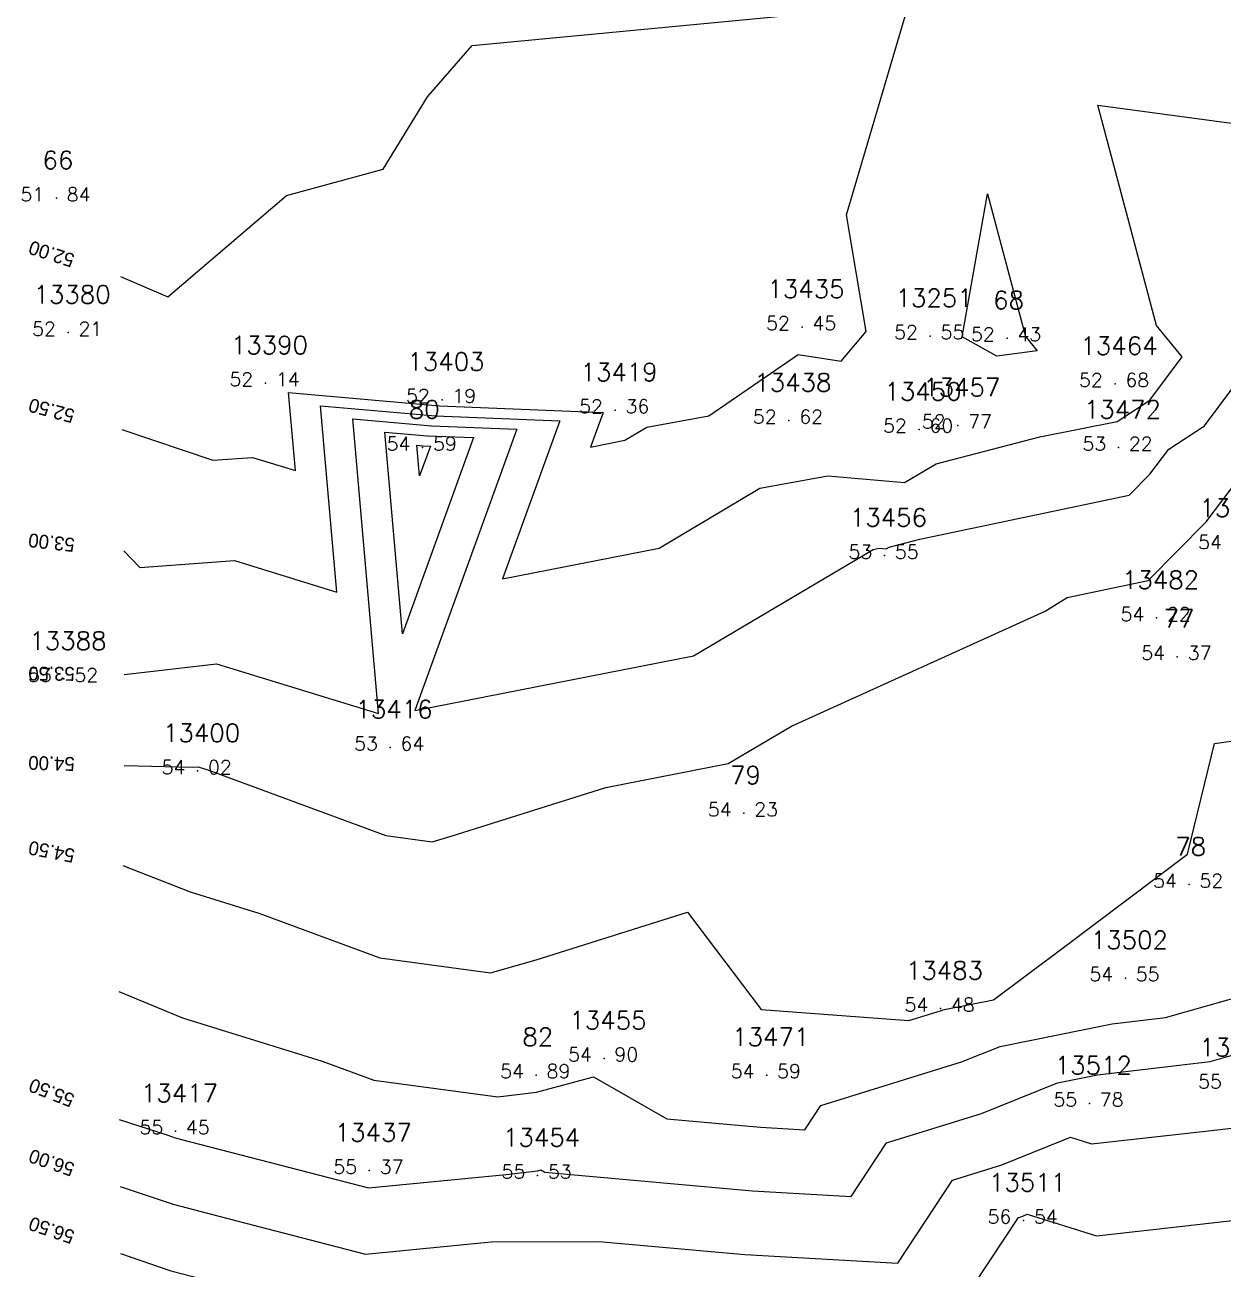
# Model space of a CAD drawing. Header units: millimetres. Extents: x 1412565 to 1412813, y 4931476 to 4931699.
# Drawn here: x 1412747.62 to 1412764.92, y 4931581 to 4931598.96 of the extents above; entities that cross this region are included whole.
import ezdxf
from ezdxf.enums import TextEntityAlignment as Align

# ---------------------------------------------------------------- set-up
doc = ezdxf.new("R2010")
doc.units = ezdxf.units.MM
for name, color, linetype in [('CIVIL', 50, 'Continuous'), ('CIVIL-DRAW', 80, 'Continuous'), ('CIVIL-NONAME', 130, 'Continuous'), ('CIVIL-TEXT', 240, 'Continuous'), ('CIVIL-Z', 50, 'Continuous'), ('Tcontours0', 7, 'Continuous'), ('Tcontours1', 7, 'Continuous'), ('Tcontours2', 7, 'Continuous')]:
    doc.layers.add(name, color=color, linetype=linetype)
doc.styles.add('CIVILCADMAIN', font='TXT.SHX')
doc.styles.add('MAVAT_HebTXT', font='hebtxt.shx')
doc.styles.get("Standard").update_dxf_attribs({"font": 'arial.ttf'})

# ---------------------------------------------------------------- blocks, each defined once
blk = doc.blocks.new('CIVIL-ZZ')
at = {"layer": 'CIVIL-DRAW'}
blk.add_point((0, 0), dxfattribs=at)
at = {"layer": 'CIVIL-NONAME'}
blk.add_attdef('NAME', text='', height=1.8, dxfattribs=at).set_placement((0, 2.1), align=Align.CENTER)
at = {"layer": 'CIVIL-TEXT', "flags": 8}
blk.add_attdef('TEXT', text='', height=2, dxfattribs=at).set_placement((0.2, -3.3), align=Align.CENTER)
at = {"layer": 'CIVIL-Z'}
blk.add_attdef('Z1', text='', height=1.6, dxfattribs=at).set_placement((-0.75, -0.225), align=Align.RIGHT)
blk.add_attdef('Z2', (0.75, -0.225), '', height=1.6, dxfattribs=at)

msp = doc.modelspace()

# ---------------------------------------------------------------- linework, layer by layer
at = {"layer": 'Tcontours0', "elevation": 55}
msp.add_lwpolyline([(1412748.97, 4931585.007), (1412749.891, 4931584.626), (1412751.91, 4931584.001), (1412752.654, 4931583.727), (1412754.448, 4931583.484), (1412755.003, 4931583.551), (1412755.828, 4931583.772), (1412756.886, 4931583.168), (1412758.238, 4931583.046), (1412758.88, 4931583.01), (1412759.11, 4931583.358), (1412761.143, 4931583.988), (1412761.7, 4931584.212), (1412763.32, 4931584.538), (1412764.089, 4931584.628), (1412765.923, 4931585.149)], dxfattribs=at)
at = {"layer": 'Tcontours1'}
for points, elevation in [([(1412749.044, 4931591.37), (1412749.277, 4931591.129), (1412750.642, 4931591.228), (1412752.122, 4931590.774), (1412751.887, 4931593.464), (1412753.545, 4931593.317), (1412755.342, 4931593.245), (1412754.515, 4931590.965), (1412756.777, 4931591.408), (1412758.232, 4931592.271), (1412759.214, 4931592.453), (1412760.319, 4931592.354), (1412760.777, 4931592.626), (1412762.276, 4931593.016), (1412763.39, 4931593.235), (1412763.864, 4931593.542), (1412764.332, 4931594.17), (1412763.957, 4931594.621), (1412763.111, 4931597.803), (1412765.97, 4931597.419), (1412766.169, 4931597.642), (1412769.333, 4931602.011)], 53), ([(1412749.05, 4931588.27), (1412750.033, 4931588.243), (1412750.12, 4931588.25), (1412750.256, 4931588.208), (1412752.828, 4931587.259), (1412753.498, 4931587.168), (1412753.773, 4931587.247), (1412756.008, 4931587.95), (1412757.771, 4931588.296), (1412758.687, 4931588.838), (1412762.351, 4931590.499), (1412762.67, 4931590.696), (1412763.839, 4931590.941), (1412764.675, 4931591.785), (1412765.44, 4931592.8), (1412773.094, 4931595.079), (1412773.88, 4931595.885), (1412773.927, 4931595.983), (1412774.023, 4931596.255), (1412774.563, 4931597.332), (1412774.906, 4931598.957), (1412775.361, 4931600.104)], 54), ([(1412748.998, 4931595.33), (1412749.681, 4931595.036), (1412751.394, 4931596.498), (1412752.79, 4931596.88), (1412753.431, 4931597.922), (1412754.074, 4931598.664), (1412758.637, 4931599.1)], 52), ([(1412752.813, 4931593.084), (1412753.429, 4931593.03), (1412754.096, 4931593.003), (1412753.068, 4931590.171), (1412752.813, 4931593.084)], 54), ([(1412748.993, 4931582.191), (1412749.756, 4931581.933), (1412750.547, 4931581.729), (1412752.536, 4931581.214), (1412754.352, 4931581.389), (1412755.906, 4931581.397), (1412758.014, 4931581.208), (1412760.222, 4931581.085), (1412761.013, 4931582.282), (1412761.725, 4931582.502), (1412762.715, 4931582.901), (1412763.021, 4931582.806), (1412764.712, 4931582.995), (1412765.38, 4931583.07)], 56)]:
    msp.add_lwpolyline(points, dxfattribs=dict(at, elevation=elevation))
at = {"layer": 'Tcontours2'}
for points, elevation in [([(1412749.05, 4931589.584), (1412750.381, 4931589.739), (1412752.722, 4931589.021), (1412752.35, 4931593.274), (1412753.487, 4931593.173), (1412754.719, 4931593.124), (1412753.245, 4931589.063), (1412757.274, 4931589.852), (1412759.867, 4931591.388), (1412759.956, 4931591.405), (1412760.056, 4931591.396), (1412760.098, 4931591.421), (1412760.542, 4931591.536), (1412763.564, 4931592.171), (1412763.864, 4931592.474), (1412764.139, 4931592.838), (1412764.652, 4931593.171), (1412765.85, 4931594.78), (1412771.068, 4931601.986)], 53.5), ([(1412749.014, 4931593.119), (1412750.331, 4931592.676), (1412750.902, 4931592.718), (1412751.522, 4931592.528), (1412751.424, 4931593.653), (1412753.604, 4931593.461), (1412755.965, 4931593.366), (1412755.785, 4931592.867), (1412756.279, 4931592.964), (1412756.598, 4931593.153), (1412757.492, 4931593.319), (1412758.784, 4931594.203), (1412759.403, 4931594.107), (1412759.765, 4931594.535), (1412759.484, 4931596.218), (1412760.688, 4931600.318)], 52.5), ([(1412761.152, 4931594.458), (1412761.516, 4931596.525), (1412762.065, 4931594.462), (1412762.237, 4931594.255), (1412761.654, 4931594.181), (1412761.152, 4931594.458)], 52.5), ([(1412753.277, 4931592.894), (1412753.371, 4931592.886), (1412753.472, 4931592.882), (1412753.315, 4931592.45), (1412753.277, 4931592.894)], 54.5), ([(1412749.031, 4931586.826), (1412750.003, 4931586.445), (1412750.992, 4931586.138), (1412752.741, 4931585.493), (1412754.342, 4931585.276), (1412754.999, 4931585.465), (1412757.186, 4931586.153), (1412758.248, 4931584.745), (1412760.384, 4931584.585), (1412760.852, 4931584.73), (1412760.873, 4931584.739), (1412761.603, 4931584.886), (1412762.635, 4931585.655), (1412764.407, 4931586.989), (1412764.797, 4931588.586), (1412765.616, 4931588.702)], 54.5), ([(1412748.977, 4931583.159), (1412749.682, 4931582.93), (1412749.787, 4931582.894), (1412749.859, 4931582.875), (1412752.579, 4931582.171), (1412754.564, 4931582.363), (1412755.019, 4931582.418), (1412755.066, 4931582.43), (1412755.126, 4931582.396), (1412758.126, 4931582.127), (1412759.551, 4931582.048), (1412760.061, 4931582.82), (1412761.434, 4931583.245), (1412762.527, 4931583.685), (1412763.108, 4931583.802), (1412764.733, 4931583.993), (1412765.376, 4931584.176)], 55.5), ([(1412748.994, 4931581.221), (1412749.724, 4931580.973), (1412751.236, 4931580.582), (1412752.493, 4931580.257), (1412753.642, 4931580.368), (1412756.848, 4931580.384), (1412757.902, 4931580.289), (1412760.892, 4931580.122), (1412761.964, 4931581.743), (1412762.017, 4931581.759), (1412762.09, 4931581.789), (1412763.093, 4931581.478), (1412763.912, 4931581.57), (1412766.031, 4931581.808)], 56.5)]:
    msp.add_lwpolyline(points, dxfattribs=dict(at, elevation=elevation))

# ---------------------------------------------------------------- block references
at = {"layer": 'CIVIL'}
ref = msp.add_blockref('CIVIL-ZZ', (1412748.07, 4931596.46, 51.84), dxfattribs=dict(at, xscale=0.2, yscale=0.2))
ref.add_attrib('Z2', '84', (1412748.22, 4931596.415), dxfattribs={"layer": 'CIVIL-Z', "height": 0.2, "style": 'CIVILCADMAIN'})
ref.add_attrib('Z1', '51', (1412747.55, 4931596.415), dxfattribs={"layer": 'CIVIL-Z', "height": 0.2, "style": 'CIVILCADMAIN'})
ref.add_attrib('NAME', '66', (1412747.87, 4931596.88), dxfattribs={"layer": 'CIVIL-NONAME', "height": 0.26, "style": 'CIVILCADMAIN'})
ref = msp.add_blockref('CIVIL-ZZ', (1412748.24, 4931594.52, 52.21), dxfattribs=dict(at, xscale=0.2, yscale=0.2))
ref.add_attrib('Z2', '21', (1412748.39, 4931594.475), dxfattribs={"layer": 'CIVIL-Z', "height": 0.2, "style": 'CIVILCADMAIN'})
ref.add_attrib('Z1', '52', (1412747.72, 4931594.475), dxfattribs={"layer": 'CIVIL-Z', "height": 0.2, "style": 'CIVILCADMAIN'})
ref.add_attrib('NAME', '13380', (1412747.74, 4931594.94), dxfattribs={"layer": 'CIVIL-NONAME', "height": 0.26, "style": 'CIVILCADMAIN'})
ref = msp.add_blockref('CIVIL-ZZ', (1412758.84, 4931594.6, 52.45), dxfattribs=dict(at, xscale=0.2, yscale=0.2))
ref.add_attrib('Z2', '45', (1412758.99, 4931594.555), dxfattribs={"layer": 'CIVIL-Z', "height": 0.2, "style": 'CIVILCADMAIN'})
ref.add_attrib('Z1', '52', (1412758.32, 4931594.555), dxfattribs={"layer": 'CIVIL-Z', "height": 0.2, "style": 'CIVILCADMAIN'})
ref.add_attrib('NAME', '13435', (1412758.34, 4931595.02), dxfattribs={"layer": 'CIVIL-NONAME', "height": 0.26, "style": 'CIVILCADMAIN'})
ref = msp.add_blockref('CIVIL-ZZ', (1412760.69, 4931594.47, 52.55), dxfattribs=dict(at, xscale=0.2, yscale=0.2))
ref.add_attrib('Z2', '55', (1412760.84, 4931594.425), dxfattribs={"layer": 'CIVIL-Z', "height": 0.2, "style": 'CIVILCADMAIN'})
ref.add_attrib('Z1', '52', (1412760.17, 4931594.425), dxfattribs={"layer": 'CIVIL-Z', "height": 0.2, "style": 'CIVILCADMAIN'})
ref.add_attrib('NAME', '13251', (1412760.19, 4931594.89), dxfattribs={"layer": 'CIVIL-NONAME', "height": 0.26, "style": 'CIVILCADMAIN'})
ref = msp.add_blockref('CIVIL-ZZ', (1412761.8, 4931594.44, 52.43), dxfattribs=dict(at, xscale=0.2, yscale=0.2))
ref.add_attrib('Z2', '43', (1412761.95, 4931594.395), dxfattribs={"layer": 'CIVIL-Z', "height": 0.2, "style": 'CIVILCADMAIN'})
ref.add_attrib('Z1', '52', (1412761.28, 4931594.395), dxfattribs={"layer": 'CIVIL-Z', "height": 0.2, "style": 'CIVILCADMAIN'})
ref.add_attrib('NAME', '68', (1412761.6, 4931594.86), dxfattribs={"layer": 'CIVIL-NONAME', "height": 0.26, "style": 'CIVILCADMAIN'})
ref = msp.add_blockref('CIVIL-ZZ', (1412751.09, 4931593.79, 52.14), dxfattribs=dict(at, xscale=0.2, yscale=0.2))
ref.add_attrib('Z2', '14', (1412751.24, 4931593.745), dxfattribs={"layer": 'CIVIL-Z', "height": 0.2, "style": 'CIVILCADMAIN'})
ref.add_attrib('Z1', '52', (1412750.57, 4931593.745), dxfattribs={"layer": 'CIVIL-Z', "height": 0.2, "style": 'CIVILCADMAIN'})
ref.add_attrib('NAME', '13390', (1412750.59, 4931594.21), dxfattribs={"layer": 'CIVIL-NONAME', "height": 0.26, "style": 'CIVILCADMAIN'})
ref = msp.add_blockref('CIVIL-ZZ', (1412763.36, 4931593.78, 52.68), dxfattribs=dict(at, xscale=0.2, yscale=0.2))
ref.add_attrib('Z2', '68', (1412763.51, 4931593.735), dxfattribs={"layer": 'CIVIL-Z', "height": 0.2, "style": 'CIVILCADMAIN'})
ref.add_attrib('Z1', '52', (1412762.84, 4931593.735), dxfattribs={"layer": 'CIVIL-Z', "height": 0.2, "style": 'CIVILCADMAIN'})
ref.add_attrib('NAME', '13464', (1412762.86, 4931594.2), dxfattribs={"layer": 'CIVIL-NONAME', "height": 0.26, "style": 'CIVILCADMAIN'})
ref = msp.add_blockref('CIVIL-ZZ', (1412753.64, 4931593.55, 52.19), dxfattribs=dict(at, xscale=0.2, yscale=0.2))
ref.add_attrib('Z2', '19', (1412753.79, 4931593.505), dxfattribs={"layer": 'CIVIL-Z', "height": 0.2, "style": 'CIVILCADMAIN'})
ref.add_attrib('Z1', '52', (1412753.12, 4931593.505), dxfattribs={"layer": 'CIVIL-Z', "height": 0.2, "style": 'CIVILCADMAIN'})
ref.add_attrib('NAME', '13403', (1412753.14, 4931593.97), dxfattribs={"layer": 'CIVIL-NONAME', "height": 0.26, "style": 'CIVILCADMAIN'})
ref = msp.add_blockref('CIVIL-ZZ', (1412756.14, 4931593.4, 52.36), dxfattribs=dict(at, xscale=0.2, yscale=0.2))
ref.add_attrib('Z2', '36', (1412756.29, 4931593.355), dxfattribs={"layer": 'CIVIL-Z', "height": 0.2, "style": 'CIVILCADMAIN'})
ref.add_attrib('Z1', '52', (1412755.62, 4931593.355), dxfattribs={"layer": 'CIVIL-Z', "height": 0.2, "style": 'CIVILCADMAIN'})
ref.add_attrib('NAME', '13419', (1412755.64, 4931593.82), dxfattribs={"layer": 'CIVIL-NONAME', "height": 0.26, "style": 'CIVILCADMAIN'})
ref = msp.add_blockref('CIVIL-ZZ', (1412758.65, 4931593.25, 52.62), dxfattribs=dict(at, xscale=0.2, yscale=0.2))
ref.add_attrib('Z2', '62', (1412758.8, 4931593.205), dxfattribs={"layer": 'CIVIL-Z', "height": 0.2, "style": 'CIVILCADMAIN'})
ref.add_attrib('Z1', '52', (1412758.13, 4931593.205), dxfattribs={"layer": 'CIVIL-Z', "height": 0.2, "style": 'CIVILCADMAIN'})
ref.add_attrib('NAME', '13438', (1412758.15, 4931593.67), dxfattribs={"layer": 'CIVIL-NONAME', "height": 0.26, "style": 'CIVILCADMAIN'})
ref = msp.add_blockref('CIVIL-ZZ', (1412760.53, 4931593.12, 52.6), dxfattribs=dict(at, xscale=0.2, yscale=0.2))
ref.add_attrib('Z2', '60', (1412760.68, 4931593.075), dxfattribs={"layer": 'CIVIL-Z', "height": 0.2, "style": 'CIVILCADMAIN'})
ref.add_attrib('Z1', '52', (1412760.01, 4931593.075), dxfattribs={"layer": 'CIVIL-Z', "height": 0.2, "style": 'CIVILCADMAIN'})
ref.add_attrib('NAME', '13450', (1412760.03, 4931593.54), dxfattribs={"layer": 'CIVIL-NONAME', "height": 0.26, "style": 'CIVILCADMAIN'})
ref = msp.add_blockref('CIVIL-ZZ', (1412761.09, 4931593.18, 52.77), dxfattribs=dict(at, xscale=0.2, yscale=0.2))
ref.add_attrib('Z2', '77', (1412761.24, 4931593.135), dxfattribs={"layer": 'CIVIL-Z', "height": 0.2, "style": 'CIVILCADMAIN'})
ref.add_attrib('Z1', '52', (1412760.57, 4931593.135), dxfattribs={"layer": 'CIVIL-Z', "height": 0.2, "style": 'CIVILCADMAIN'})
ref.add_attrib('NAME', '13457', (1412760.59, 4931593.6), dxfattribs={"layer": 'CIVIL-NONAME', "height": 0.26, "style": 'CIVILCADMAIN'})
ref = msp.add_blockref('CIVIL-ZZ', (1412753.36, 4931592.86, 54.59), dxfattribs=dict(at, xscale=0.2, yscale=0.2))
ref.add_attrib('Z2', '59', (1412753.51, 4931592.815), dxfattribs={"layer": 'CIVIL-Z', "height": 0.2, "style": 'CIVILCADMAIN'})
ref.add_attrib('Z1', '54', (1412752.84, 4931592.815), dxfattribs={"layer": 'CIVIL-Z', "height": 0.2, "style": 'CIVILCADMAIN'})
ref.add_attrib('NAME', '80', (1412753.16, 4931593.28), dxfattribs={"layer": 'CIVIL-NONAME', "height": 0.26, "style": 'CIVILCADMAIN'})
ref = msp.add_blockref('CIVIL-ZZ', (1412763.41, 4931592.86, 53.22), dxfattribs=dict(at, xscale=0.2, yscale=0.2))
ref.add_attrib('Z2', '22', (1412763.56, 4931592.815), dxfattribs={"layer": 'CIVIL-Z', "height": 0.2, "style": 'CIVILCADMAIN'})
ref.add_attrib('Z1', '53', (1412762.89, 4931592.815), dxfattribs={"layer": 'CIVIL-Z', "height": 0.2, "style": 'CIVILCADMAIN'})
ref.add_attrib('NAME', '13472', (1412762.91, 4931593.28), dxfattribs={"layer": 'CIVIL-NONAME', "height": 0.26, "style": 'CIVILCADMAIN'})
ref = msp.add_blockref('CIVIL-ZZ', (1412760.03, 4931591.3, 53.55), dxfattribs=dict(at, xscale=0.2, yscale=0.2))
ref.add_attrib('Z2', '55', (1412760.18, 4931591.255), dxfattribs={"layer": 'CIVIL-Z', "height": 0.2, "style": 'CIVILCADMAIN'})
ref.add_attrib('Z1', '53', (1412759.51, 4931591.255), dxfattribs={"layer": 'CIVIL-Z', "height": 0.2, "style": 'CIVILCADMAIN'})
ref.add_attrib('NAME', '13456', (1412759.53, 4931591.72), dxfattribs={"layer": 'CIVIL-NONAME', "height": 0.26, "style": 'CIVILCADMAIN'})
ref = msp.add_blockref('CIVIL-ZZ', (1412765.08, 4931591.44, 54.25), dxfattribs=dict(at, xscale=0.2, yscale=0.2))
ref.add_attrib('Z2', '25', (1412765.23, 4931591.395), dxfattribs={"layer": 'CIVIL-Z', "height": 0.2, "style": 'CIVILCADMAIN'})
ref.add_attrib('Z1', '54', (1412764.56, 4931591.395), dxfattribs={"layer": 'CIVIL-Z', "height": 0.2, "style": 'CIVILCADMAIN'})
ref.add_attrib('NAME', '13252', (1412764.58, 4931591.86), dxfattribs={"layer": 'CIVIL-NONAME', "height": 0.26, "style": 'CIVILCADMAIN'})
ref = msp.add_blockref('CIVIL-ZZ', (1412763.96, 4931590.4, 54.22), dxfattribs=dict(at, xscale=0.2, yscale=0.2))
ref.add_attrib('Z2', '22', (1412764.11, 4931590.355), dxfattribs={"layer": 'CIVIL-Z', "height": 0.2, "style": 'CIVILCADMAIN'})
ref.add_attrib('Z1', '54', (1412763.44, 4931590.355), dxfattribs={"layer": 'CIVIL-Z', "height": 0.2, "style": 'CIVILCADMAIN'})
ref.add_attrib('NAME', '13482', (1412763.46, 4931590.82), dxfattribs={"layer": 'CIVIL-NONAME', "height": 0.26, "style": 'CIVILCADMAIN'})
ref = msp.add_blockref('CIVIL-ZZ', (1412764.26, 4931589.84, 54.37), dxfattribs=dict(at, xscale=0.2, yscale=0.2))
ref.add_attrib('Z2', '37', (1412764.41, 4931589.795), dxfattribs={"layer": 'CIVIL-Z', "height": 0.2, "style": 'CIVILCADMAIN'})
ref.add_attrib('Z1', '54', (1412763.74, 4931589.795), dxfattribs={"layer": 'CIVIL-Z', "height": 0.2, "style": 'CIVILCADMAIN'})
ref.add_attrib('NAME', '77', (1412764.06, 4931590.26), dxfattribs={"layer": 'CIVIL-NONAME', "height": 0.26, "style": 'CIVILCADMAIN'})
ref = msp.add_blockref('CIVIL-ZZ', (1412748.18, 4931589.52, 53.52), dxfattribs=dict(at, xscale=0.2, yscale=0.2))
ref.add_attrib('Z2', '52', (1412748.33, 4931589.475), dxfattribs={"layer": 'CIVIL-Z', "height": 0.2, "style": 'CIVILCADMAIN'})
ref.add_attrib('Z1', '53', (1412747.66, 4931589.475), dxfattribs={"layer": 'CIVIL-Z', "height": 0.2, "style": 'CIVILCADMAIN'})
ref.add_attrib('NAME', '13388', (1412747.68, 4931589.94), dxfattribs={"layer": 'CIVIL-NONAME', "height": 0.26, "style": 'CIVILCADMAIN'})
ref = msp.add_blockref('CIVIL-ZZ', (1412752.89, 4931588.53, 53.64), dxfattribs=dict(at, xscale=0.2, yscale=0.2))
ref.add_attrib('Z2', '64', (1412753.04, 4931588.485), dxfattribs={"layer": 'CIVIL-Z', "height": 0.2, "style": 'CIVILCADMAIN'})
ref.add_attrib('Z1', '53', (1412752.37, 4931588.485), dxfattribs={"layer": 'CIVIL-Z', "height": 0.2, "style": 'CIVILCADMAIN'})
ref.add_attrib('NAME', '13416', (1412752.39, 4931588.95), dxfattribs={"layer": 'CIVIL-NONAME', "height": 0.26, "style": 'CIVILCADMAIN'})
ref = msp.add_blockref('CIVIL-ZZ', (1412750.11, 4931588.19, 54.02), dxfattribs=dict(at, xscale=0.2, yscale=0.2))
ref.add_attrib('Z2', '02', (1412750.26, 4931588.145), dxfattribs={"layer": 'CIVIL-Z', "height": 0.2, "style": 'CIVILCADMAIN'})
ref.add_attrib('Z1', '54', (1412749.59, 4931588.145), dxfattribs={"layer": 'CIVIL-Z', "height": 0.2, "style": 'CIVILCADMAIN'})
ref.add_attrib('NAME', '13400', (1412749.61, 4931588.61), dxfattribs={"layer": 'CIVIL-NONAME', "height": 0.26, "style": 'CIVILCADMAIN'})
ref = msp.add_blockref('CIVIL-ZZ', (1412758, 4931587.58, 54.23), dxfattribs=dict(at, xscale=0.2, yscale=0.2))
ref.add_attrib('Z2', '23', (1412758.15, 4931587.535), dxfattribs={"layer": 'CIVIL-Z', "height": 0.2, "style": 'CIVILCADMAIN'})
ref.add_attrib('Z1', '54', (1412757.48, 4931587.535), dxfattribs={"layer": 'CIVIL-Z', "height": 0.2, "style": 'CIVILCADMAIN'})
ref.add_attrib('NAME', '79', (1412757.8, 4931588), dxfattribs={"layer": 'CIVIL-NONAME', "height": 0.26, "style": 'CIVILCADMAIN'})
ref = msp.add_blockref('CIVIL-ZZ', (1412764.43, 4931586.55, 54.52), dxfattribs=dict(at, xscale=0.2, yscale=0.2))
ref.add_attrib('Z2', '52', (1412764.58, 4931586.505), dxfattribs={"layer": 'CIVIL-Z', "height": 0.2, "style": 'CIVILCADMAIN'})
ref.add_attrib('Z1', '54', (1412763.91, 4931586.505), dxfattribs={"layer": 'CIVIL-Z', "height": 0.2, "style": 'CIVILCADMAIN'})
ref.add_attrib('NAME', '78', (1412764.23, 4931586.97), dxfattribs={"layer": 'CIVIL-NONAME', "height": 0.26, "style": 'CIVILCADMAIN'})
ref = msp.add_blockref('CIVIL-ZZ', (1412763.51, 4931585.2, 54.55), dxfattribs=dict(at, xscale=0.2, yscale=0.2))
ref.add_attrib('Z2', '55', (1412763.66, 4931585.155), dxfattribs={"layer": 'CIVIL-Z', "height": 0.2, "style": 'CIVILCADMAIN'})
ref.add_attrib('Z1', '54', (1412762.99, 4931585.155), dxfattribs={"layer": 'CIVIL-Z', "height": 0.2, "style": 'CIVILCADMAIN'})
ref.add_attrib('NAME', '13502', (1412763.01, 4931585.62), dxfattribs={"layer": 'CIVIL-NONAME', "height": 0.26, "style": 'CIVILCADMAIN'})
ref = msp.add_blockref('CIVIL-ZZ', (1412760.84, 4931584.76, 54.48), dxfattribs=dict(at, xscale=0.2, yscale=0.2))
ref.add_attrib('Z2', '48', (1412760.99, 4931584.715), dxfattribs={"layer": 'CIVIL-Z', "height": 0.2, "style": 'CIVILCADMAIN'})
ref.add_attrib('Z1', '54', (1412760.32, 4931584.715), dxfattribs={"layer": 'CIVIL-Z', "height": 0.2, "style": 'CIVILCADMAIN'})
ref.add_attrib('NAME', '13483', (1412760.34, 4931585.18), dxfattribs={"layer": 'CIVIL-NONAME', "height": 0.26, "style": 'CIVILCADMAIN'})
ref = msp.add_blockref('CIVIL-ZZ', (1412755.98, 4931584.04, 54.9), dxfattribs=dict(at, xscale=0.2, yscale=0.2))
ref.add_attrib('Z2', '90', (1412756.13, 4931583.995), dxfattribs={"layer": 'CIVIL-Z', "height": 0.2, "style": 'CIVILCADMAIN'})
ref.add_attrib('Z1', '54', (1412755.46, 4931583.995), dxfattribs={"layer": 'CIVIL-Z', "height": 0.2, "style": 'CIVILCADMAIN'})
ref.add_attrib('NAME', '13455', (1412755.48, 4931584.46), dxfattribs={"layer": 'CIVIL-NONAME', "height": 0.26, "style": 'CIVILCADMAIN'})
ref = msp.add_blockref('CIVIL-ZZ', (1412755, 4931583.8, 54.89), dxfattribs=dict(at, xscale=0.2, yscale=0.2))
ref.add_attrib('Z2', '89', (1412755.15, 4931583.755), dxfattribs={"layer": 'CIVIL-Z', "height": 0.2, "style": 'CIVILCADMAIN'})
ref.add_attrib('Z1', '54', (1412754.48, 4931583.755), dxfattribs={"layer": 'CIVIL-Z', "height": 0.2, "style": 'CIVILCADMAIN'})
ref.add_attrib('NAME', '82', (1412754.8, 4931584.22), dxfattribs={"layer": 'CIVIL-NONAME', "height": 0.26, "style": 'CIVILCADMAIN'})
ref = msp.add_blockref('CIVIL-ZZ', (1412758.33, 4931583.8, 54.59), dxfattribs=dict(at, xscale=0.2, yscale=0.2))
ref.add_attrib('Z2', '59', (1412758.48, 4931583.755), dxfattribs={"layer": 'CIVIL-Z', "height": 0.2, "style": 'CIVILCADMAIN'})
ref.add_attrib('Z1', '54', (1412757.81, 4931583.755), dxfattribs={"layer": 'CIVIL-Z', "height": 0.2, "style": 'CIVILCADMAIN'})
ref.add_attrib('NAME', '13471', (1412757.83, 4931584.22), dxfattribs={"layer": 'CIVIL-NONAME', "height": 0.26, "style": 'CIVILCADMAIN'})
ref = msp.add_blockref('CIVIL-ZZ', (1412765.08, 4931583.65, 55.77), dxfattribs=dict(at, xscale=0.2, yscale=0.2))
ref.add_attrib('Z2', '77', (1412765.23, 4931583.605), dxfattribs={"layer": 'CIVIL-Z', "height": 0.2, "style": 'CIVILCADMAIN'})
ref.add_attrib('Z1', '55', (1412764.56, 4931583.605), dxfattribs={"layer": 'CIVIL-Z', "height": 0.2, "style": 'CIVILCADMAIN'})
ref.add_attrib('NAME', '13522', (1412764.58, 4931584.07), dxfattribs={"layer": 'CIVIL-NONAME', "height": 0.26, "style": 'CIVILCADMAIN'})
ref = msp.add_blockref('CIVIL-ZZ', (1412762.99, 4931583.39, 55.78), dxfattribs=dict(at, xscale=0.2, yscale=0.2))
ref.add_attrib('Z2', '78', (1412763.14, 4931583.345), dxfattribs={"layer": 'CIVIL-Z', "height": 0.2, "style": 'CIVILCADMAIN'})
ref.add_attrib('Z1', '55', (1412762.47, 4931583.345), dxfattribs={"layer": 'CIVIL-Z', "height": 0.2, "style": 'CIVILCADMAIN'})
ref.add_attrib('NAME', '13512', (1412762.49, 4931583.81), dxfattribs={"layer": 'CIVIL-NONAME', "height": 0.26, "style": 'CIVILCADMAIN'})
ref = msp.add_blockref('CIVIL-ZZ', (1412749.79, 4931582.99, 55.45), dxfattribs=dict(at, xscale=0.2, yscale=0.2))
ref.add_attrib('Z2', '45', (1412749.94, 4931582.945), dxfattribs={"layer": 'CIVIL-Z', "height": 0.2, "style": 'CIVILCADMAIN'})
ref.add_attrib('Z1', '55', (1412749.27, 4931582.945), dxfattribs={"layer": 'CIVIL-Z', "height": 0.2, "style": 'CIVILCADMAIN'})
ref.add_attrib('NAME', '13417', (1412749.29, 4931583.41), dxfattribs={"layer": 'CIVIL-NONAME', "height": 0.26, "style": 'CIVILCADMAIN'})
ref = msp.add_blockref('CIVIL-ZZ', (1412752.59, 4931582.42, 55.37), dxfattribs=dict(at, xscale=0.2, yscale=0.2))
ref.add_attrib('Z2', '37', (1412752.74, 4931582.375), dxfattribs={"layer": 'CIVIL-Z', "height": 0.2, "style": 'CIVILCADMAIN'})
ref.add_attrib('Z1', '55', (1412752.07, 4931582.375), dxfattribs={"layer": 'CIVIL-Z', "height": 0.2, "style": 'CIVILCADMAIN'})
ref.add_attrib('NAME', '13437', (1412752.09, 4931582.84), dxfattribs={"layer": 'CIVIL-NONAME', "height": 0.26, "style": 'CIVILCADMAIN'})
ref = msp.add_blockref('CIVIL-ZZ', (1412755.02, 4931582.35, 55.53), dxfattribs=dict(at, xscale=0.2, yscale=0.2))
ref.add_attrib('Z2', '53', (1412755.17, 4931582.305), dxfattribs={"layer": 'CIVIL-Z', "height": 0.2, "style": 'CIVILCADMAIN'})
ref.add_attrib('Z1', '55', (1412754.5, 4931582.305), dxfattribs={"layer": 'CIVIL-Z', "height": 0.2, "style": 'CIVILCADMAIN'})
ref.add_attrib('NAME', '13454', (1412754.52, 4931582.77), dxfattribs={"layer": 'CIVIL-NONAME', "height": 0.26, "style": 'CIVILCADMAIN'})
ref = msp.add_blockref('CIVIL-ZZ', (1412762.04, 4931581.7, 56.54), dxfattribs=dict(at, xscale=0.2, yscale=0.2))
ref.add_attrib('Z2', '54', (1412762.19, 4931581.655), dxfattribs={"layer": 'CIVIL-Z', "height": 0.2, "style": 'CIVILCADMAIN'})
ref.add_attrib('Z1', '56', (1412761.52, 4931581.655), dxfattribs={"layer": 'CIVIL-Z', "height": 0.2, "style": 'CIVILCADMAIN'})
ref.add_attrib('NAME', '13511', (1412761.54, 4931582.12), dxfattribs={"layer": 'CIVIL-NONAME', "height": 0.26, "style": 'CIVILCADMAIN'})

# ---------------------------------------------------------------- texts
at = {"layer": 'Tcontours1', "style": 'MAVAT_HebTXT'}
for s, rotation, p in [('52.00', 161.9598, (1412748, 4931595.655, 52)), ('53.00', 173.6471, (1412748, 4931591.487, 53)), ('54.00', 178.4146, (1412748, 4931588.299, 54)), ('56.00', 160.9612, (1412748, 4931582.534, 56))]:
    msp.add_text(s, height=0.2, rotation=rotation, dxfattribs=at).set_placement(p, align=Align.MIDDLE_CENTER)
at = {"layer": 'Tcontours2', "style": 'MAVAT_HebTXT'}
for s, rotation, p in [('52.50', 164.8853, (1412748, 4931593.393, 52.5)), ('53.50', 179.4811, (1412748, 4931589.594, 53.5)), ('54.50', 169.1799, (1412748, 4931587.023, 54.5)), ('55.50', 158.534, (1412748, 4931583.543, 55.5)), ('56.50', 161.2528, (1412748, 4931581.558, 56.5))]:
    msp.add_text(s, height=0.2, rotation=rotation, dxfattribs=at).set_placement(p, align=Align.MIDDLE_CENTER)

doc.saveas('drawing.dxf')
